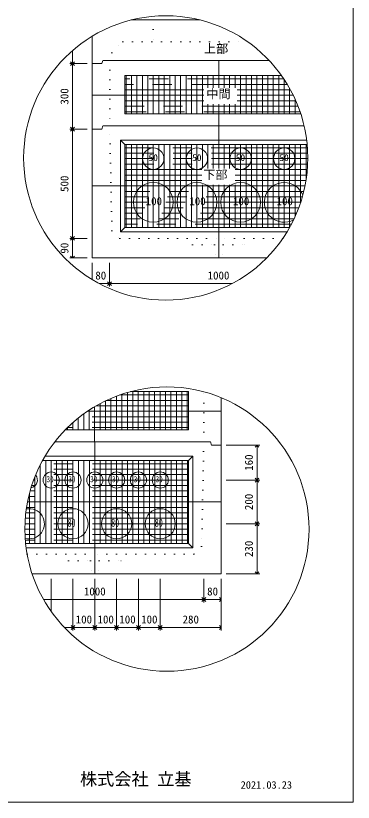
# Model space of a CAD drawing. Units: millimetres, scale not verified. Extents: x -4890 to 18490, y -2334 to 2334.
# Drawn here: x -2945 to -1830, y -1941 to 652 of the extents above; entities that cross this region are included whole.
import ezdxf
from ezdxf.enums import TextEntityAlignment as Align

# ---------------------------------------------------------------- set-up
doc = ezdxf.new("R2010")
doc.units = ezdxf.units.MM
doc.header["$LTSCALE"] = 10
for name, pattern in [('DASHED1', [1.8, 1.2, -0.6]), ('USER2', [50.8, 31.75, -6.35, 6.35, -6.35]), ('USER5', [3.185, 0.01, -3.175])]:
    doc.linetypes.add(name, pattern=pattern)
for name, color, linetype, lineweight in [('0-2_waku', 7, 'Continuous', 18), ('0-3_gaikei', 7, 'Continuous', 18), ('0-4_kakure', 7, 'DASHED1', 5), ('0-5_sunpou', 7, 'Continuous', 5), ('0-8_hole', 7, 'Continuous', 18), ('0-9_uchigawa', 6, 'Continuous', 18), ('0-E_文字１', 7, 'Continuous', 18), ('0-F_コア部分\u3000寸法補助線3', 150, 'USER2', 18), ('1-0_コア部分\u3000寸法補助線2', 150, 'USER2', 18), ('1-1_コア部分\u3000中心補助線', 1, 'Continuous', 18), ('1-2_コア部分\u3000寸法補助線', 7, 'USER2', 5), ('1-3_uchigawa2', 6, 'USER2', 18)]:
    doc.layers.add(name, color=color, linetype=linetype, lineweight=lineweight)
doc.styles.add('ＭＳ ゴシック', font='')
doc.styles.get('ＭＳ ゴシック').set_extended_font_data('MS Gothic')

# ---------------------------------------------------------------- blocks, each defined once
blk = doc.blocks.new('_Open90')
at = {"layer": '0-5_sunpou'}
blk.add_line((0, 0), (-1, 0), dxfattribs=at)
blk.add_lwpolyline([(-0.5, 0.5), (0, 0), (-0.5, -0.5)], dxfattribs=at)

msp = doc.modelspace()

# ---------------------------------------------------------------- linework, layer by layer
at = {"layer": '0-2_waku'}
for p in [(-1830.32, 2333.87), (-4890.32, -1941.13), (-4890.32, -1941.13), (-4890.32, -1941.13), (-4890.32, -1941.13)]:
    msp.add_line(p, (-1830.32, -1941.13), dxfattribs=at)
at = {"layer": '0-3_gaikei'}
for p, q in [((-2563.06, 638.22), (-2509.02, 638.22)), ((-2563.06, 638.22), (-2509.02, 638.22)), ((-2563.06, 638.22), (-2509.02, 638.22)), ((-2335.96, 638.22), (-2563.06, 638.22)), ((-2563.02, 638.22), (-2335.96, 638.22)), ((-2563.02, 638.22), (-2335.96, 638.22)), ((-2692.62, 494.22), (-2692.62, 584.24)), ((-2692.62, 494.22), (-2692.62, -146.58)), ((-2660.22, 494.22), (-2692.62, 494.22)), ((-2660.22, 494.22), (-2692.62, 494.22)), ((-2656.62, 505.02), (-2660.22, 494.22)), ((-2274.4, 505.02), (-2656, 505.02)), ((-2108.42, 505.02), (-2275.02, 505.02)), ((-2656.62, 289.02), (-2660.22, 278.22)), ((-2274.4, 289.02), (-2656, 289.02)), ((-1992.71, 289.02), (-2275.02, 289.02)), ((-2660.22, 278.22), (-2692.62, 278.22)), ((-2660.22, 278.22), (-2692.62, 278.22)), ((-2692.62, -146.58), (-2116.31, -146.58)), ((-2692.62, -146.58), (-2116.31, -146.58)), ((-2692.62, -146.58), (-2116.31, -146.58)), ((-2265.91, -965.17), (-2265.91, -607.21)), ((-2301.91, -752.77), (-2298.31, -763.57)), ((-2265.91, -763.57), (-2298.31, -763.57))]:
    msp.add_line(p, q, dxfattribs=at)
for points in [[(-2890.23, -1188.37), (-2265.91, -1188.37), (-2265.91, -763.57)], [(-2881.08, -1188.37), (-2265.91, -1188.37), (-2265.91, -763.57)], [(-2301.91, -752.77), (-2683.51, -752.77), (-2815.58, -752.77)]]:
    msp.add_lwpolyline(points, dxfattribs=at)
at = {"layer": '0-4_kakure', "linetype": 'USER5', "lineweight": 18}
for p, q in [((-2491.02, 638.22), (-2491.02, 650.34)), ((-2491.02, 638.22), (-2491.02, 566.22)), ((-2627.2, 530.22), (-2591.2, 566.22)), ((-2591.2, 566.22), (-2178.92, 566.22)), ((-2627.2, 530.22), (-2634.4, 505.02)), ((-2634.4, 505.02), (-2634.4, 289.02)), ((-2626.97, -56.58), (-2634.4, 289.02)), ((-2626.97, -56.58), (-2601.22, -81.78)), ((-2601.22, -81.78), (-2274.4, -81.78)), ((-2360.8, -103.38), (-2382.4, -81.78)), ((-2360.8, -103.38), (-2288.8, -103.38)), ((-2288.8, -103.38), (-2285.92, -146.58)), ((-2062.76, -81.78), (-2274.4, -81.78)), ((-2260, -103.38), (-2262.88, -146.58)), ((-2260, -103.38), (-2188, -103.38)), ((-2188, -103.38), (-2166.4, -81.78)), ((-2323.51, -752.77), (-2323.51, -587.63)), ((-2323.51, -752.77), (-2330.94, -1098.37)), ((-2330.94, -1098.37), (-2356.69, -1123.57)), ((-2906.75, -1123.57), (-2683.51, -1123.57)), ((-2769.91, -1145.17), (-2791.51, -1123.57)), ((-2356.69, -1123.57), (-2683.51, -1123.57)), ((-2597.11, -1145.17), (-2575.51, -1123.57)), ((-2769.91, -1145.17), (-2697.91, -1145.17)), ((-2697.91, -1145.17), (-2695.03, -1188.37)), ((-2669.11, -1145.17), (-2671.99, -1188.37)), ((-2669.11, -1145.17), (-2597.11, -1145.17))]:
    msp.add_line(p, q, dxfattribs=at)
at = {"layer": '0-5_sunpou', "color": 150, "lineweight": 18}
for p, q in [((-2756.92, 537.34), (-2756.92, 507.18)), ((-2708.46, 494.22), (-2766.28, 494.22)), ((-2724.3, 494.22), (-2766.28, 494.22)), ((-2756.92, 481.26), (-2756.92, 291.18)), ((-2708.46, 278.22), (-2766.28, 278.22)), ((-2708.46, 278.22), (-2766.28, 278.22)), ((-2756.92, 265.26), (-2756.92, -68.82)), ((-2708.46, -81.78), (-2766.28, -81.78)), ((-2724.3, -81.78), (-2766.28, -81.78)), ((-2756.92, -94.74), (-2756.92, -133.62)), ((-2708.46, -146.58), (-2766.28, -146.58)), ((-2692.62, -162.42), (-2692.62, -217.63)), ((-2635.02, -162.42), (-2635.02, -240.48)), ((-2635.02, -162.42), (-2635.02, -240.48)), ((-2668.83, -231.12), (-2647.98, -231.12)), ((-2622.06, -231.12), (-2230.19, -231.12)), ((-2250.07, -763.57), (-2138.76, -763.57)), ((-2148.12, -776.53), (-2148.12, -865.81)), ((-2250.07, -878.77), (-2138.76, -878.77)), ((-2250.07, -878.77), (-2138.76, -878.77)), ((-2148.12, -891.73), (-2148.12, -1009.81)), ((-2250.07, -1022.77), (-2138.76, -1022.77)), ((-2250.07, -1022.77), (-2138.76, -1022.77)), ((-2148.12, -1035.73), (-2148.12, -1175.41)), ((-2250.07, -1188.37), (-2138.76, -1188.37)), ((-2827.51, -1204.21), (-2827.51, -1312.01)), ((-2755.51, -1204.21), (-2755.51, -1374.66)), ((-2755.51, -1204.21), (-2755.51, -1374.66)), ((-2683.51, -1204.21), (-2683.51, -1374.66)), ((-2683.51, -1204.21), (-2683.51, -1374.66)), ((-2611.51, -1204.21), (-2611.51, -1374.66)), ((-2611.51, -1204.21), (-2611.51, -1374.66)), ((-2539.51, -1204.21), (-2539.51, -1374.66)), ((-2539.51, -1204.21), (-2539.51, -1374.66)), ((-2467.51, -1204.21), (-2467.51, -1374.66)), ((-2467.51, -1204.21), (-2467.51, -1374.66)), ((-2323.51, -1204.21), (-2323.51, -1282.27)), ((-2323.51, -1204.21), (-2323.51, -1282.27)), ((-2265.91, -1204.21), (-2265.91, -1282.27)), ((-2265.91, -1204.21), (-2265.91, -1374.66)), ((-2852.48, -1272.91), (-2336.47, -1272.91)), ((-2310.55, -1272.91), (-2278.87, -1272.91)), ((-2783.38, -1365.3), (-2768.47, -1365.3)), ((-2742.55, -1365.3), (-2696.47, -1365.3)), ((-2670.55, -1365.3), (-2624.47, -1365.3)), ((-2598.55, -1365.3), (-2552.47, -1365.3)), ((-2526.55, -1365.3), (-2480.47, -1365.3)), ((-2454.55, -1365.3), (-2278.87, -1365.3))]:
    msp.add_line(p, q, dxfattribs=at)
for centre in [(-2449.51, 183.3), (-2445.3, -1040.41)]:
    msp.add_circle(centre, 468.88, dxfattribs=at)
at = {"layer": '0-8_hole'}
for centre, radius in [((-2490.4, 181.02), 35.28), ((-2346.4, 181.02), 35.28), ((-2202.4, 181.02), 35.28), ((-2058.4, 181.02), 35.28), ((-2490.4, 37.02), 65.52), ((-2346.4, 37.02), 65.52), ((-2202.4, 37.02), 65.52), ((-2827.51, -878.77), 26.64), ((-2755.51, -878.77), 26.64), ((-2683.51, -878.77), 26.64), ((-2611.51, -878.77), 26.64), ((-2539.51, -878.77), 26.64), ((-2467.51, -878.77), 26.64), ((-2755.51, -1022.77), 49.68), ((-2611.51, -1022.77), 49.68), ((-2467.51, -1022.77), 49.68)]:
    msp.add_circle(centre, radius, dxfattribs=at)
for centre, radius, start, end in [((-2058.4, 37.02), 65.52, 20.66629, 298.32089), ((-2899.51, -878.77), 26.64, 281.59033, 39.2294), ((-2899.51, -1022.77), 49.68, 253.99064, 101.55918)]:
    msp.add_arc(centre, radius, start, end, dxfattribs=at)
at = {"layer": '0-9_uchigawa'}
for p, q in [((-2598.4, 242.22), (-2584, 227.82)), ((-2598.4, -60.18), (-2598.4, 242.22)), ((-2584, 227.82), (-2274.4, 227.82)), ((-2584, -45.78), (-2584, 227.82)), ((-2274.4, 227.82), (-1982.75, 227.82)), ((-2598.4, -60.18), (-2584, -45.78)), ((-2584, -45.78), (-2040.4, -45.78)), ((-2598.4, -60.18), (-2048.81, -60.18)), ((-2359.51, -1101.97), (-2359.51, -799.57)), ((-2373.91, -1087.57), (-2373.91, -813.97)), ((-2911.8, -1087.57), (-2373.91, -1087.57)), ((-2359.51, -1101.97), (-2373.91, -1087.57)), ((-2910.12, -1101.97), (-2359.51, -1101.97))]:
    msp.add_line(p, q, dxfattribs=at)
for points in [[(-2598.4, 242.22), (-2274.4, 242.22), (-1984.35, 242.22)], [(-2855.87, -813.97), (-2683.51, -813.97), (-2373.91, -813.97), (-2359.51, -799.57)], [(-2847.59, -799.57), (-2683.51, -799.57), (-2359.51, -799.57)]]:
    msp.add_lwpolyline(points, dxfattribs=at)
at = {"layer": '0-F_コア部分\u3000寸法補助線3'}
for p, q in [((-2580.4, 328.62), (-2580.4, 454.62)), ((-2544.4, 328.62), (-2544.4, 454.62)), ((-2508.4, 328.62), (-2508.4, 454.62)), ((-2472.4, 328.62), (-2472.4, 454.62)), ((-2436.4, 328.62), (-2436.4, 454.62)), ((-2400.4, 328.62), (-2400.4, 454.62)), ((-2364.4, 328.62), (-2364.4, 454.62)), ((-2328.4, 328.62), (-2328.4, 454.62)), ((-2292.4, 414.85), (-2292.4, 454.62)), ((-2256.4, 414.85), (-2256.4, 454.62)), ((-2220.4, 414.85), (-2220.4, 454.62)), ((-2184.4, 328.62), (-2184.4, 454.62)), ((-2148.4, 328.62), (-2148.4, 454.62)), ((-2112.4, 328.62), (-2112.4, 454.62)), ((-2076.4, 328.62), (-2076.4, 454.62)), ((-2323.4, 407.82), (-2584, 407.82)), ((-2037.88, 407.82), (-2213.24, 407.82)), ((-2040.4, 328.62), (-2040.4, 412.38)), ((-2323.4, 371.82), (-2584, 371.82)), ((-2020.2, 371.82), (-2213.24, 371.82)), ((-2292.4, 328.62), (-2292.4, 360.95)), ((-2256.4, 328.62), (-2256.4, 360.95)), ((-2220.4, 328.62), (-2220.4, 360.95)), ((-2004.4, 328.62), (-2004.4, 330.69)), ((-1981.85, 217.02), (-2584, 217.02)), ((-2580.4, -45.78), (-2580.4, 227.82)), ((-2544.4, -45.78), (-2544.4, 227.82)), ((-2508.4, -45.78), (-2508.4, 227.82)), ((-2472.4, -45.78), (-2472.4, 227.82)), ((-2436.4, -45.78), (-2436.4, 227.82)), ((-2400.4, -45.78), (-2400.4, 227.82)), ((-2364.4, -45.78), (-2364.4, 227.82)), ((-2328.4, 149.05), (-2328.4, 227.82)), ((-2292.4, 149.05), (-2292.4, 227.82)), ((-2256.4, 149.05), (-2256.4, 227.82)), ((-2220.4, 149.05), (-2220.4, 227.82)), ((-2184.4, -45.78), (-2184.4, 227.82)), ((-2148.4, -45.78), (-2148.4, 227.82)), ((-2112.4, -45.78), (-2112.4, 227.82)), ((-2076.4, -45.78), (-2076.4, 227.82)), ((-2040.4, -45.78), (-2040.4, 227.82)), ((-2004.4, 35.92), (-2004.4, 227.82)), ((-1980.64, 181.02), (-2584, 181.02)), ((-2330.02, 145.02), (-2584, 145.02)), ((-1982.2, 145.02), (-2219.86, 145.02)), ((-2330.02, 109.02), (-2584, 109.02)), ((-1986.56, 109.02), (-2219.86, 109.02)), ((-2328.4, -45.78), (-2328.4, 95.15)), ((-2292.4, -45.78), (-2292.4, 95.15)), ((-2256.4, -45.78), (-2256.4, 95.15)), ((-2220.4, -45.78), (-2220.4, 95.15)), ((-1993.79, 73.02), (-2584, 73.02)), ((-2004.04, 37.02), (-2584, 37.02)), ((-2017.52, 1.02), (-2584, 1.02)), ((-2034.54, -34.98), (-2584, -34.98)), ((-2594.13, -713.17), (-2594.13, -595.78)), ((-2558.13, -713.17), (-2558.13, -587.17)), ((-2522.13, -713.17), (-2522.13, -587.17)), ((-2486.13, -713.17), (-2486.13, -587.17)), ((-2450.13, -713.17), (-2450.13, -587.17)), ((-2414.13, -713.17), (-2414.13, -587.17)), ((-2378.13, -713.17), (-2378.13, -587.17)), ((-2630.13, -713.17), (-2630.13, -609.5)), ((-2702.13, -713.17), (-2702.13, -648.13)), ((-2374.53, -633.97), (-2679.07, -633.97)), ((-2666.13, -713.17), (-2666.13, -626.79)), ((-2738.13, -713.17), (-2738.13, -674.22)), ((-2374.53, -669.97), (-2732.73, -669.97)), ((-2774.13, -713.17), (-2774.13, -706.17)), ((-2373.91, -824.77), (-2861.65, -824.77)), ((-2845.51, -1087.57), (-2845.51, -813.97)), ((-2809.51, -1087.57), (-2809.51, -813.97)), ((-2773.51, -1087.57), (-2773.51, -813.97)), ((-2737.51, -1087.57), (-2737.51, -813.97)), ((-2701.51, -1087.57), (-2701.51, -813.97)), ((-2665.51, -1087.57), (-2665.51, -813.97)), ((-2629.51, -1087.57), (-2629.51, -813.97)), ((-2593.51, -1087.57), (-2593.51, -813.97)), ((-2557.51, -1087.57), (-2557.51, -813.97)), ((-2521.51, -1087.57), (-2521.51, -813.97)), ((-2485.51, -1087.57), (-2485.51, -813.97)), ((-2449.51, -1087.57), (-2449.51, -813.97)), ((-2413.51, -1087.57), (-2413.51, -813.97)), ((-2377.51, -1087.57), (-2377.51, -813.97)), ((-2881.51, -1087.57), (-2881.51, -868.46)), ((-2373.91, -860.77), (-2878.4, -860.77)), ((-2373.91, -896.77), (-2891.63, -896.77)), ((-2373.91, -932.77), (-2901.66, -932.77)), ((-2373.91, -968.77), (-2908.67, -968.77)), ((-2373.91, -1004.77), (-2912.82, -1004.77)), ((-2373.91, -1040.77), (-2914.18, -1040.77)), ((-2373.91, -1076.77), (-2912.77, -1076.77))]:
    msp.add_line(p, q, dxfattribs=at)
at = {"layer": '1-0_コア部分\u3000寸法補助線2'}
for p, q in [((-2562.4, 328.62), (-2562.4, 454.62)), ((-2526.4, 328.62), (-2526.4, 454.62)), ((-2490.4, 328.62), (-2490.4, 454.62)), ((-2454.4, 328.62), (-2454.4, 454.62)), ((-2382.4, 328.62), (-2382.4, 454.62)), ((-2310.4, 414.85), (-2310.4, 454.62)), ((-2238.4, 414.85), (-2238.4, 454.62)), ((-2166.4, 328.62), (-2166.4, 454.62)), ((-2094.4, 328.62), (-2094.4, 454.62)), ((-2048.23, 425.82), (-2584, 425.82)), ((-2022.4, 328.62), (-2022.4, 376.75)), ((-2012.74, 353.82), (-2584, 353.82)), ((-2310.4, 328.62), (-2310.4, 360.95)), ((-2238.4, 328.62), (-2238.4, 360.95)), ((-2526.4, -45.78), (-2526.4, 227.82)), ((-2490.4, -45.78), (-2490.4, 227.82)), ((-2454.4, -45.78), (-2454.4, 227.82)), ((-2382.4, -45.78), (-2382.4, 227.82)), ((-2310.4, 149.05), (-2310.4, 227.82)), ((-2238.4, 149.05), (-2238.4, 227.82)), ((-2166.4, -45.78), (-2166.4, 227.82)), ((-2094.4, -45.78), (-2094.4, 227.82)), ((-2022.4, -10.15), (-2022.4, 227.82)), ((-1980.9, 199.02), (-2584, 199.02)), ((-2330.02, 127.02), (-2584, 127.02)), ((-1984.02, 127.02), (-2219.86, 127.02)), ((-2310.4, -45.78), (-2310.4, 95.15)), ((-2238.4, -45.78), (-2238.4, 95.15)), ((-1998.52, 55.02), (-2584, 55.02)), ((-2025.56, -16.98), (-2584, -16.98)), ((-2576.13, -713.17), (-2576.13, -590.16)), ((-2504.13, -713.17), (-2504.13, -587.17)), ((-2432.13, -713.17), (-2432.13, -587.17)), ((-2648.13, -713.17), (-2648.13, -617.67)), ((-2374.53, -615.97), (-2644.53, -615.97)), ((-2720.13, -713.17), (-2720.13, -660.52)), ((-2374.53, -687.97), (-2754.54, -687.97)), ((-2863.51, -1087.57), (-2863.51, -828.4)), ((-2791.51, -1087.57), (-2791.51, -813.97)), ((-2719.51, -1087.57), (-2719.51, -813.97)), ((-2647.51, -1087.57), (-2647.51, -813.97)), ((-2575.51, -1087.57), (-2575.51, -813.97)), ((-2503.51, -1087.57), (-2503.51, -813.97)), ((-2431.51, -1087.57), (-2431.51, -813.97)), ((-2373.91, -842.77), (-2870.49, -842.77)), ((-2899.51, -1087.57), (-2899.51, -924.05)), ((-2373.91, -914.77), (-2897.03, -914.77)), ((-2373.91, -986.77), (-2911.1, -986.77)), ((-2373.91, -1058.77), (-2913.82, -1058.77))]:
    msp.add_line(p, q, dxfattribs=at)
at = {"layer": '1-1_コア部分\u3000中心補助線'}
for p, q in [((-2274.4, 414.85), (-2274.4, 505.02)), ((-2323.4, 389.82), (-2692.62, 389.82)), ((-2028.57, 389.82), (-2213.24, 389.82)), ((-2274.4, 289.02), (-2274.4, 360.95)), ((-2274.4, 149.05), (-2274.4, 289.02)), ((-2692, 91.02), (-1989.8, 91.02)), ((-2274.4, -146.58), (-2274.4, 95.15)), ((-2684.13, -752.77), (-2684.13, -636.92)), ((-2267.14, -651.97), (-2707.89, -651.97)), ((-2683.51, -1188.37), (-2683.51, -752.77)), ((-2905.53, -950.77), (-2265.91, -950.77))]:
    msp.add_line(p, q, dxfattribs=at)
at = {"layer": '1-2_コア部分\u3000寸法補助線'}
for p, q in [((-2059.67, 443.82), (-2584, 443.82)), ((-2562.4, 328.62), (-2562.4, 454.62)), ((-2490.4, 328.62), (-2490.4, 454.62)), ((-2418.4, 328.62), (-2418.4, 454.62)), ((-2346.4, 328.62), (-2346.4, 454.62)), ((-2202.4, 328.62), (-2202.4, 454.62)), ((-2130.4, 328.62), (-2130.4, 454.62)), ((-2058.4, 328.62), (-2058.4, 441.91)), ((-2006.13, 335.82), (-2584, 335.82)), ((-2562.4, -45.78), (-2562.4, 227.82)), ((-2490.4, -45.78), (-2490.4, 227.82)), ((-2418.4, -45.78), (-2418.4, 227.82)), ((-2346.4, -45.78), (-2346.4, 227.82)), ((-2202.4, -45.78), (-2202.4, 227.82)), ((-2130.4, -45.78), (-2130.4, 227.82)), ((-2058.4, -45.78), (-2058.4, 227.82)), ((-1986.4, 109.99), (-1986.4, 227.82)), ((-1981.07, 163.02), (-2584, 163.02)), ((-2010.36, 19.02), (-2584, 19.02)), ((-2540.13, -713.17), (-2540.13, -587.17)), ((-2468.13, -713.17), (-2468.13, -587.17)), ((-2396.13, -713.17), (-2396.13, -587.17)), ((-2612.13, -713.17), (-2612.13, -602.22)), ((-2374.53, -597.97), (-2600.5, -597.97)), ((-2756.13, -713.17), (-2756.13, -689.36)), ((-2374.53, -705.97), (-2773.92, -705.97)), ((-2827.51, -1087.57), (-2827.51, -813.97)), ((-2755.51, -1087.57), (-2755.51, -813.97)), ((-2611.51, -1087.57), (-2611.51, -813.97)), ((-2539.51, -1087.57), (-2539.51, -813.97)), ((-2467.51, -1087.57), (-2467.51, -813.97)), ((-2395.51, -1087.57), (-2395.51, -813.97)), ((-2373.91, -878.77), (-2885.43, -878.77)), ((-2899.51, -1087.57), (-2899.51, -924.05)), ((-2373.91, -1022.77), (-2913.85, -1022.77))]:
    msp.add_line(p, q, dxfattribs=at)
at = {"layer": '1-3_uchigawa2'}
for p, q in [((-2584, 454.62), (-2274.4, 454.62)), ((-2584, 454.62), (-2584, 328.62)), ((-2067.11, 454.62), (-2274.4, 454.62)), ((-2584, 328.62), (-2274.4, 328.62)), ((-2003.72, 328.62), (-2274.4, 328.62)), ((-2374.53, -587.17), (-2565.35, -587.17)), ((-2374.53, -587.17), (-2374.53, -713.17)), ((-2781.09, -713.17), (-2684.13, -713.17)), ((-2374.53, -713.17), (-2684.13, -713.17))]:
    msp.add_line(p, q, dxfattribs=at)

# ---------------------------------------------------------------- block references
at = {"layer": '0-5_sunpou', "xscale": 12.96, "yscale": 12.96}
for p, rotation in [((-2756.92, 494.22), 270), ((-2756.92, 494.22), 90), ((-2756.92, 278.22), 270), ((-2756.92, 278.22), 90), ((-2756.92, -81.78), 270), ((-2756.92, -81.78), 90), ((-2756.92, -146.58), 270), ((-2635.02, -231.12), 180), ((-2148.12, -763.57), 90), ((-2148.12, -878.77), 270), ((-2148.12, -878.77), 90), ((-2148.12, -1022.77), 270), ((-2148.12, -1022.77), 90), ((-2148.12, -1188.37), 270), ((-2323.51, -1272.91), 180), ((-2755.51, -1365.3), 180), ((-2683.51, -1365.3), 180), ((-2611.51, -1365.3), 180), ((-2539.51, -1365.3), 180), ((-2467.51, -1365.3), 180)]:
    msp.add_blockref('_Open90', p, dxfattribs=dict(at, rotation=rotation))
for p in [(-2635.02, -231.12), (-2323.51, -1272.91), (-2265.91, -1272.91), (-2755.51, -1365.3), (-2683.51, -1365.3), (-2611.51, -1365.3), (-2539.51, -1365.3), (-2467.51, -1365.3), (-2265.91, -1365.3)]:
    msp.add_blockref('_Open90', p, dxfattribs=at)

# ---------------------------------------------------------------- texts
at = {"layer": '0-5_sunpou', "style": 'ＭＳ ゴシック'}
for s, p in [('300', (-2762.68, 359.22)), ('500', (-2762.68, 71.22)), ('90', (-2762.68, -132.18)), ('160', (-2153.88, -848.17)), ('200', (-2153.88, -977.77)), ('230', (-2153.88, -1132.57))]:
    msp.add_text(s, height=26.39, rotation=90, dxfattribs=at).set_placement(p, align=Align.BOTTOM_LEFT)
for s, p in [('80', (-2681.82, -225.36)), ('1000', (-2311.02, -225.36)), ('1000', (-2719.51, -1267.15)), ('80', (-2312.71, -1267.15)), ('100', (-2746.51, -1359.54)), ('100', (-2674.51, -1359.54)), ('100', (-2602.51, -1359.54)), ('100', (-2530.51, -1359.54)), ('280', (-2393.71, -1359.54))]:
    msp.add_text(s, height=26.39, dxfattribs=at).set_placement(p, align=Align.BOTTOM_LEFT)
at = {"layer": '0-E_文字１', "style": 'ＭＳ ゴシック'}
for s, height, p in [('上部', 29.33, (-2323.21, 520.59)), ('中間', 29.33, (-2315.48, 371.12)), ('50', 22.43, (-2505.95, 166.38)), ('50', 22.43, (-2361.95, 166.38)), ('50', 22.43, (-2217.95, 166.38)), ('50', 22.43, (-2073.95, 166.38)), ('下部', 29.33, (-2325.71, 104.87)), ('100', 26.39, (-2515.56, 19.61)), ('100', 26.39, (-2371.56, 19.61)), ('100', 26.39, (-2227.56, 19.61)), ('100', 26.39, (-2083.56, 19.61)), ('株式会社 立基', 41.57, (-2732.54, -1897.65)), ('2021.03.23', 24.94, (-2202.03, -1903.86))]:
    msp.add_text(s, height=height, dxfattribs=at).set_placement(p, align=Align.BOTTOM_LEFT)
at = {"layer": '0-E_文字１', "style": 'ＭＳ ゴシック', "width": 0.7}
for s, height, p in [('30', 20.19, (-2842.63, -892.11)), ('30', 20.19, (-2770.63, -892.11)), ('30', 20.19, (-2698.63, -892.11)), ('30', 20.19, (-2626.63, -892.11)), ('30', 20.19, (-2554.63, -892.11)), ('30', 20.19, (-2482.63, -892.11)), ('80', 26.39, (-2773.56, -1040.54)), ('80', 26.39, (-2629.56, -1040.54)), ('80', 26.39, (-2485.56, -1040.54))]:
    msp.add_text(s, height=height, dxfattribs=at).set_placement(p, align=Align.BOTTOM_LEFT)

doc.saveas('drawing.dxf')
